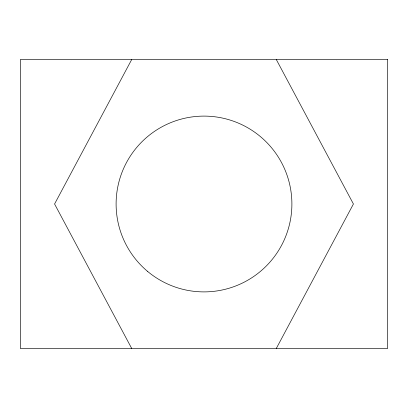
<?xml version="1.0" encoding="UTF-8"?>
<svg xmlns="http://www.w3.org/2000/svg" width="408" height="408" viewBox="0 0 408 408"><rect width="100%" height="100%" fill="white"/><g stroke="black" fill="none" stroke-linecap="round" stroke-linejoin="round"><path stroke-width="0.61" d="M131.733 59.466L54.58 204L131.733 348.534M276.267 348.534L353.42 204L276.267 59.466M387.6 59.466L20.4 59.466L20.4 348.534L387.6 348.534L387.6 59.466M147.502 271.33A87.893 87.893 0 0 0 290.557 219.264A87.893 87.893 0 0 0 173.941 121.406A87.893 87.893 0 0 0 147.502 271.33"/></g></svg>
